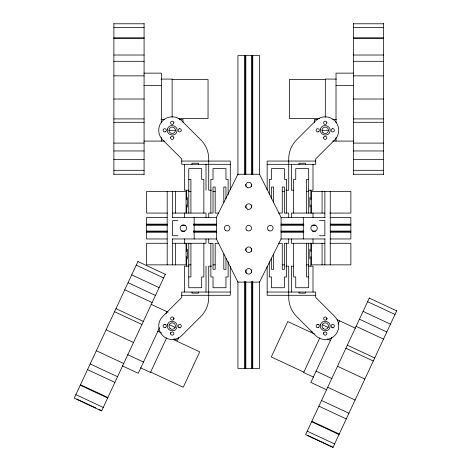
<?xml version="1.0" encoding="UTF-8"?>
<svg xmlns="http://www.w3.org/2000/svg" width="471" height="471" viewBox="0 0 471 471"><rect width="100%" height="100%" fill="white"/><g stroke="black" fill="none" stroke-linecap="round" stroke-linejoin="round"><path stroke-width="0.71" d="M170.59 137.82L170.643 137.379A1.619 1.619 0 0 1 173.77 137.379L173.828 137.82M323.612 137.797L323.671 137.379A1.619 1.619 0 0 1 326.797 137.397L326.85 137.82A1.619 1.619 0 0 1 325.231 139.434A1.619 1.619 0 0 1 323.612 137.82L323.671 137.397M138.021 261.346L74.23 398.154L101.606 410.918L165.398 274.11M159.575 327.61L138.268 373.303L122.372 365.89M166.063 313.698L166.993 311.714M166.657 337.778L150.49 372.437L140.493 367.774M178.639 337.778L177.426 340.38L174.111 338.837M319.815 337.842L303.654 372.502L313.651 377.165M331.843 337.389L310.848 382.423L326.744 389.835M338.025 324.142L339.567 320.828M369.394 297.878L305.602 434.686L332.979 447.45L396.77 310.648M216.36 217.39L237.932 174.241L259.509 174.241L281.081 217.39L281.081 238.962L259.509 282.111L237.932 282.111L216.36 238.962L216.36 217.39L172.298 217.39M113.882 23.785L144.085 23.785M353.356 23.785L383.559 23.785M113.882 27.395L144.085 27.395M353.356 27.395L383.559 27.395M113.882 37.81L144.085 37.81M353.356 37.81L383.559 37.81M113.882 38.357L144.085 38.357M353.356 38.357L383.559 38.357M113.882 55.019L144.085 55.019M353.356 55.019L383.559 55.019M113.882 61.295L144.085 61.295M353.356 61.295L383.559 61.295M143.879 73.135L161.423 73.135L161.423 122.819M353.562 73.135L336.017 73.135L336.017 122.819M113.882 75.86L144.085 75.86M353.356 75.86L383.559 75.86M161.1 79.087L172.133 79.087L172.133 117.326M336.341 79.087L325.308 79.087L325.308 117.326M172.133 79.499L208.052 79.499L208.052 118.551L177.997 118.551M325.308 79.499L289.388 79.499L289.388 118.551L319.444 118.551M143.879 85.539L161.423 85.539M336.017 85.539L353.562 85.539M113.882 99.022L144.085 99.022M353.356 99.022L383.559 99.022M113.882 118.916L144.085 118.916M353.356 118.916L383.559 118.916M161.053 119.516L164.715 119.516M179.339 119.516L182.995 119.516L182.995 122.395M317.372 119.516L314.445 119.516L314.445 122.395M332.726 119.516L336.388 119.516M113.882 122.295L144.085 122.295M353.356 122.295L383.559 122.295M168.971 130.308L175.442 130.308A3.238 3.238 0 0 1 170.59 133.11A3.238 3.238 0 0 1 170.59 127.506A3.238 3.238 0 0 1 175.442 130.308M321.999 130.308L328.47 130.308M143.879 141.094L164.715 141.094M332.726 141.094L353.562 141.094M113.882 143.096L144.085 143.096M353.356 143.096L383.559 143.096M113.882 150.955L144.085 150.955M353.356 150.955L383.559 150.955M113.882 159.592L144.085 159.592M353.356 159.592L383.559 159.592M181.741 161.064L230.284 161.064L230.284 189.825M315.7 161.064L267.157 161.064L267.157 189.825M230.284 164.302L181.741 164.302L181.741 158.91L162.672 139.84A13.482 13.482 0 0 1 162.672 120.77A13.482 13.482 0 0 1 181.741 120.77L200.811 139.84A26.965 26.965 0 0 1 208.712 158.91L208.712 190.19L211.585 190.19M267.157 164.302L315.7 164.302L315.7 158.91L334.769 139.84A13.482 13.482 0 0 0 334.769 120.77A13.482 13.482 0 0 0 315.7 120.77L296.63 139.84A26.965 26.965 0 0 0 288.729 158.91L288.729 190.19L285.856 190.19M113.882 170.302L144.085 170.302M353.356 170.302L383.559 170.302M113.882 174.264L144.085 174.264M353.356 174.264L383.559 174.264M188.753 179.404L190.914 179.404L190.914 213.075M308.688 179.404L306.527 179.404L306.527 213.075M188.753 190.19L184.438 190.19L184.438 164.302M293.586 190.19L291.425 190.19L291.425 164.302M308.688 190.19L313.003 190.19L313.003 164.302M188.753 191.503L190.914 191.503M213.027 191.503L215.182 191.503M282.259 191.503L284.413 191.503M306.527 191.503L308.688 191.503M167.517 213.075L146.575 213.075L146.575 191.503L186.057 191.503L186.057 213.075M172.574 213.075L206.015 213.075L206.015 217.39M218.78 213.075L215.182 213.075L215.182 187.034L213.027 187.034L213.027 213.075L208.712 213.075L208.712 217.39M278.661 213.075L282.259 213.075L282.259 187.034L284.413 187.034L284.413 213.075L288.729 213.075L288.729 217.39M324.866 213.075L291.425 213.075L291.425 217.39M329.924 213.075L350.866 213.075L350.866 191.503L311.384 191.503L311.384 213.075M167.152 217.39L146.575 217.39L146.575 238.962L167.152 238.962M281.052 217.39L325.143 217.39M330.289 217.39L350.866 217.39L350.866 238.962L330.289 238.962M177.967 220.628L172.574 220.628L172.574 235.73L177.967 235.73M319.473 220.628L324.866 220.628L324.866 235.73L319.473 235.73M146.575 224.131L167.152 224.131M193.605 224.131L216.389 224.131M281.052 224.131L303.836 224.131M330.289 224.131L350.866 224.131M146.575 224.673L167.152 224.673M193.605 224.673L216.389 224.673M281.052 224.673L303.836 224.673M330.289 224.673L350.866 224.673M146.575 225.273L167.152 225.273M181.847 225.273L185.521 225.273M193.605 225.273L216.389 225.273M281.052 225.273L303.836 225.273M311.92 225.273L315.594 225.273M330.289 225.273L350.866 225.273M146.575 231.078L167.152 231.078M181.847 231.078L184.791 231.078M193.605 231.078L216.389 231.078M281.052 231.078L303.836 231.078M312.65 231.078L315.594 231.078M330.289 231.078L350.866 231.078M146.575 231.685L167.152 231.685M193.605 231.685L216.389 231.685M281.052 231.685L303.836 231.685M330.289 231.685L350.866 231.685M146.575 232.221L167.152 232.221M193.605 232.221L216.389 232.221M281.052 232.221L303.836 232.221M330.289 232.221L350.866 232.221M172.298 238.962L216.389 238.962M281.052 238.962L325.143 238.962M167.517 243.277L146.575 243.277L146.575 264.855L186.057 264.855L186.057 243.277M172.574 243.277L206.015 243.277L206.015 238.962M218.78 243.277L215.182 243.277L215.182 269.318L213.027 269.318L213.027 243.277L208.712 243.277L208.712 238.962M278.661 243.277L282.259 243.277L282.259 269.318L284.413 269.318L284.413 243.277L288.729 243.277L288.729 238.962M324.866 243.277L291.425 243.277L291.425 238.962M329.924 243.277L350.866 243.277L350.866 264.855L311.384 264.855L311.384 243.277M188.753 264.855L190.914 264.855M213.027 264.855L215.182 264.855M282.259 264.855L284.413 264.855M306.527 264.855L308.688 264.855M188.753 266.162L184.438 266.162L184.438 292.049M211.585 266.162L208.712 266.162L208.712 297.442A26.965 26.965 0 0 1 200.811 316.512L181.741 335.582A13.482 13.482 0 0 1 162.672 335.582A13.482 13.482 0 0 1 162.672 316.512L181.741 297.442L181.741 292.049L230.284 292.049M285.856 266.162L288.729 266.162L288.729 297.442A26.965 26.965 0 0 0 296.63 316.512L315.7 335.582A13.482 13.482 0 0 0 334.769 335.582A13.482 13.482 0 0 0 334.769 316.512L315.7 297.442L315.7 292.049L267.157 292.049M293.586 266.162L291.425 266.162L291.425 292.049M308.688 266.162L313.003 266.162L313.003 292.049M188.753 276.948L190.914 276.948L190.914 243.277M308.688 276.948L306.527 276.948L306.527 243.277M181.741 295.288L230.284 295.288L230.284 266.527M315.7 295.288L267.157 295.288L267.157 266.527M317.76 324.348L318.166 324.478A1.619 1.619 0 0 0 318.997 324.401M164.738 324.348L165.138 324.478A1.619 1.619 0 0 0 165.975 324.401M369.299 298.09L396.67 310.854M367.621 301.681L394.998 314.445M363.094 311.39L390.471 324.154M359.444 319.22L386.821 331.984M356.129 326.338L383.5 339.102M337.248 319.75L355.464 328.24M322.299 324.678L328.163 327.416M347.333 345.19L374.71 357.954M310.895 331.266L312.226 331.884M327.469 338.99L330.783 340.539M345.908 348.257L373.279 361.022M314.351 333.945L287.775 321.552L271.272 356.947L303.83 372.125M137.926 261.558L165.297 274.322M136.249 265.149L163.625 277.914M337.501 366.285L364.872 379.049M131.721 274.858L159.098 287.622M128.077 282.682L155.448 295.447M316.088 371.177L331.99 378.59M124.756 289.806L152.127 302.57M151.091 304.295L167.982 312.173M327.71 387.274L355.087 400.038M169.277 324.678L175.141 327.416M321.552 400.48L348.929 413.244M115.96 308.658L143.337 321.422M318.902 406.167L346.279 418.931M157.544 331.107L161.518 332.962M114.535 311.72L141.906 324.484M173.151 339.461L199.728 351.855L183.225 387.244L150.667 372.061M311.861 421.262L339.238 434.026M311.625 421.763L339.002 434.527M106.128 329.747L133.499 342.511M307.227 431.2L334.604 443.965M307.657 435.387L328.511 445.113M329.818 445.719L333.074 447.238M127.617 354.645L143.514 362.058M96.337 350.742L123.714 363.506M90.179 363.942L117.556 376.706M87.529 369.629L114.906 382.393M80.488 384.73L107.865 397.495M80.258 385.231L107.629 397.995M75.855 394.663L103.231 407.427M76.938 399.155L95.837 407.968M99.098 409.487L101.701 410.706M383.559 23.55L383.559 174.5M353.356 23.55L353.356 174.5M336.017 137.438L336.017 141.094M330.259 191.503L330.259 264.855M324.866 191.503L324.866 217.39M324.866 238.962L324.866 264.855M322.064 191.503L322.064 213.075M322.064 243.277L322.064 264.855M313.003 213.075L313.003 217.39M313.003 238.962L313.003 243.277M310.842 190.302L310.842 199.745M310.842 204.832L310.842 213.075M310.842 243.277L310.842 251.52M310.842 256.607L310.842 266.05M309.871 197.431L309.871 207.14M309.871 249.212L309.871 258.92M308.688 213.075L308.688 168.618L295.741 168.618L295.741 179.404L293.586 179.404L293.586 213.075M308.688 243.277L308.688 287.734L295.741 287.734L295.741 276.948L293.586 276.948L293.586 243.277M305.449 164.302L305.449 163.225L298.979 163.225L298.979 164.302M305.449 292.049L305.449 293.127L298.979 293.127L298.979 292.049M303.295 217.39L303.295 238.962M286.574 213.075L286.574 179.404L284.413 179.404L284.413 168.618L271.473 168.618L271.473 179.404L269.312 179.404L269.312 194.658M286.574 243.277L286.574 276.948L284.413 276.948L284.413 287.734L271.473 287.734L271.473 276.948L269.312 276.948L269.312 261.693M273.627 202.289L273.627 187.034L271.473 187.034L271.473 198.844M273.627 254.063L273.627 269.318L271.473 269.318L271.473 258.155M259.509 174.729L259.509 55.584L237.932 55.584L237.932 174.729M259.509 281.623L259.509 368.41L237.932 368.41L237.932 281.623M252.768 55.584L252.768 174.729M252.768 281.623L252.768 368.41M252.226 55.584L252.226 174.729M252.226 281.623L252.226 368.41M251.62 55.584L251.62 174.729M251.62 184.291L251.62 186.498M251.62 204.885L251.62 207.829M251.62 248.523L251.62 251.467M251.62 269.854L251.62 272.797M251.62 281.623L251.62 368.41M245.821 55.584L245.821 174.729M245.821 184.291L245.821 186.498M245.821 205.621L245.821 207.829M245.821 248.523L245.821 250.731M245.821 269.854L245.821 272.797M245.821 281.623L245.821 368.41M245.214 55.584L245.214 174.729M245.214 281.623L245.214 368.41M244.673 55.584L244.673 174.729M244.673 281.623L244.673 368.41M228.129 194.658L228.129 179.404L225.968 179.404L225.968 168.618L213.027 168.618L213.027 179.404L210.867 179.404L210.867 213.075M228.129 261.693L228.129 276.948L225.968 276.948L225.968 287.734L213.027 287.734L213.027 276.948L210.867 276.948L210.867 243.277M225.968 198.844L225.968 187.034L223.813 187.034L223.813 202.289M225.968 258.155L225.968 269.318L223.813 269.318L223.813 254.063M206.015 164.302L206.015 190.19M206.015 266.162L206.015 292.049M203.855 213.075L203.855 179.404L201.7 179.404L201.7 168.618L188.753 168.618L188.753 213.075M203.855 243.277L203.855 276.948L201.7 276.948L201.7 287.734L188.753 287.734L188.753 243.277M198.462 164.302L198.462 163.225L191.991 163.225L191.991 164.302M198.462 292.049L198.462 293.127L191.991 293.127L191.991 292.049M194.146 217.39L194.146 238.962M187.57 197.431L187.57 207.14M187.57 249.212L187.57 258.92M186.598 190.302L186.598 199.745M186.598 204.832L186.598 213.075M186.598 243.277L186.598 251.52M186.598 256.607L186.598 266.05M184.438 213.075L184.438 217.39M184.438 238.962L184.438 243.277M175.377 191.503L175.377 213.075M175.377 243.277L175.377 264.855M172.574 191.503L172.574 217.39M172.574 238.962L172.574 264.855M167.181 191.503L167.181 264.855M161.423 137.438L161.423 141.094M144.085 23.55L144.085 174.5M113.882 23.55L113.882 174.5M173.828 137.797A1.619 1.619 0 0 1 172.209 139.416A1.619 1.619 0 0 1 170.59 137.797M326.797 319.379A1.619 1.619 0 0 1 326.815 318.955L326.85 318.555A1.619 1.619 0 0 0 325.231 316.942A1.619 1.619 0 0 0 323.612 318.555L323.671 318.979A1.619 1.619 0 0 0 326.797 318.979L326.939 318.555A1.619 1.619 0 0 1 327.168 318.196M331.878 327.598A1.619 1.619 0 0 1 332.302 327.616L332.72 327.663A1.619 1.619 0 0 0 334.339 326.05A1.619 1.619 0 0 0 332.72 324.431L332.302 324.484A1.619 1.619 0 0 0 332.302 327.61L332.703 327.745A1.619 1.619 0 0 1 333.062 327.975M323.306 333.874A1.619 1.619 0 0 0 323.536 333.521L323.659 333.115A1.619 1.619 0 0 0 323.677 332.691M173.77 319.379A1.619 1.619 0 0 1 173.787 318.955L173.828 318.555A1.619 1.619 0 0 0 172.209 316.942A1.619 1.619 0 0 0 170.59 318.555L170.643 318.979A1.619 1.619 0 0 0 173.77 318.979L173.917 318.555A1.619 1.619 0 0 1 174.14 318.196M178.856 327.598A1.619 1.619 0 0 1 179.274 327.616L179.698 327.663A1.619 1.619 0 0 0 181.317 326.05A1.619 1.619 0 0 0 179.698 324.431L179.28 324.484A1.619 1.619 0 0 0 179.28 327.61L179.681 327.745A1.619 1.619 0 0 1 180.034 327.975M170.284 333.874A1.619 1.619 0 0 0 170.508 333.521L170.637 333.115A1.619 1.619 0 0 0 170.655 332.691M167.517 129.048C165.68 135.012 175.512 137.644 176.896 131.562C178.739 125.598 168.906 122.966 167.517 129.048M173.828 122.796L173.77 123.237A1.619 1.619 0 0 1 170.643 123.237L170.59 122.796A1.619 1.619 0 0 1 172.209 121.2A1.619 1.619 0 0 1 173.828 122.819M167.517 324.79C165.68 330.754 175.512 333.386 176.896 327.304C178.739 321.34 168.906 318.708 167.517 324.79M170.643 333.138L170.59 333.556A1.619 1.619 0 0 0 172.209 335.175A1.619 1.619 0 0 0 173.828 333.556L173.77 333.138A1.619 1.619 0 0 0 170.643 333.138M320.545 129.048C318.702 135.012 328.534 137.644 329.924 131.562C331.761 125.598 321.928 122.966 320.545 129.048M326.85 122.796L326.797 123.237A1.619 1.619 0 0 1 323.671 123.237L323.612 122.796A1.619 1.619 0 0 1 325.231 121.2A1.619 1.619 0 0 1 326.85 122.819M320.545 324.79C318.702 330.754 328.534 333.386 329.924 327.304C331.761 321.34 321.928 318.708 320.545 324.79M323.671 333.138L323.612 333.556A1.619 1.619 0 0 0 325.231 335.175A1.619 1.619 0 0 0 326.85 333.556L326.797 333.138A1.619 1.619 0 0 0 323.671 333.138M179.698 128.689L179.28 128.742A1.619 1.619 0 0 0 179.28 131.868L179.698 131.921A1.619 1.619 0 0 0 181.317 130.308A1.619 1.619 0 0 0 179.698 128.689M165.138 131.868L164.72 131.921A1.619 1.619 0 0 1 163.101 130.308A1.619 1.619 0 0 1 164.72 128.689L165.138 128.742A1.619 1.619 0 0 1 165.138 131.868M332.72 128.689L332.302 128.742A1.619 1.619 0 0 0 332.302 131.868L332.72 131.921A1.619 1.619 0 0 0 334.339 130.308A1.619 1.619 0 0 0 332.72 128.689M318.16 131.868L317.742 131.921A1.619 1.619 0 0 1 316.123 130.308A1.619 1.619 0 0 1 317.742 128.689L318.16 128.742A1.619 1.619 0 0 1 318.16 131.868M165.138 327.61L164.72 327.663A1.619 1.619 0 0 1 163.101 326.05A1.619 1.619 0 0 1 164.72 324.431L165.138 324.484A1.619 1.619 0 0 1 165.138 327.61M318.16 327.61L317.742 327.663A1.619 1.619 0 0 1 316.123 326.05A1.619 1.619 0 0 1 317.742 324.431L318.16 324.484A1.619 1.619 0 0 1 318.16 327.61M322.947 132.592A3.238 3.238 0 0 0 328.358 131.144A3.238 3.238 0 0 0 324.395 127.182A3.238 3.238 0 0 0 322.947 132.592M323.153 328.528A3.238 3.238 0 0 0 328.422 326.609A3.238 3.238 0 0 0 324.125 323.006A3.238 3.238 0 0 0 323.153 328.528M268.894 230.607A2.802 2.802 0 0 0 273.098 228.176A2.802 2.802 0 0 0 268.894 225.75A2.802 2.802 0 0 0 268.894 230.607M246.739 230.16A2.802 2.802 0 0 0 251.432 228.9A2.802 2.802 0 0 0 247.993 225.468A2.802 2.802 0 0 0 246.739 230.16M225.744 230.607A2.802 2.802 0 0 0 229.954 228.176A2.802 2.802 0 0 0 225.744 225.75A2.802 2.802 0 0 0 225.744 230.607M247.316 209.03A2.802 2.802 0 0 0 251.526 206.604A2.802 2.802 0 0 0 247.316 204.173A2.802 2.802 0 0 0 247.316 209.03M247.316 187.458A2.802 2.802 0 0 0 251.526 185.026A2.802 2.802 0 0 0 247.316 182.601A2.802 2.802 0 0 0 247.316 187.458M246.739 251.732A2.802 2.802 0 0 0 251.432 250.478A2.802 2.802 0 0 0 247.993 247.04A2.802 2.802 0 0 0 246.739 251.732M246.739 273.31A2.802 2.802 0 0 0 251.432 272.05A2.802 2.802 0 0 0 247.993 268.617A2.802 2.802 0 0 0 246.739 273.31M170.125 328.528A3.238 3.238 0 0 0 175.395 326.609A3.238 3.238 0 0 0 171.103 323.006A3.238 3.238 0 0 0 170.125 328.528M312.461 230.978A3.238 3.238 0 0 0 317.319 228.176A3.238 3.238 0 0 0 312.461 225.374A3.238 3.238 0 0 0 312.461 230.978M181.741 230.978A3.238 3.238 0 0 0 186.598 228.176A3.238 3.238 0 0 0 181.741 225.374A3.238 3.238 0 0 0 181.741 230.978"/></g></svg>
